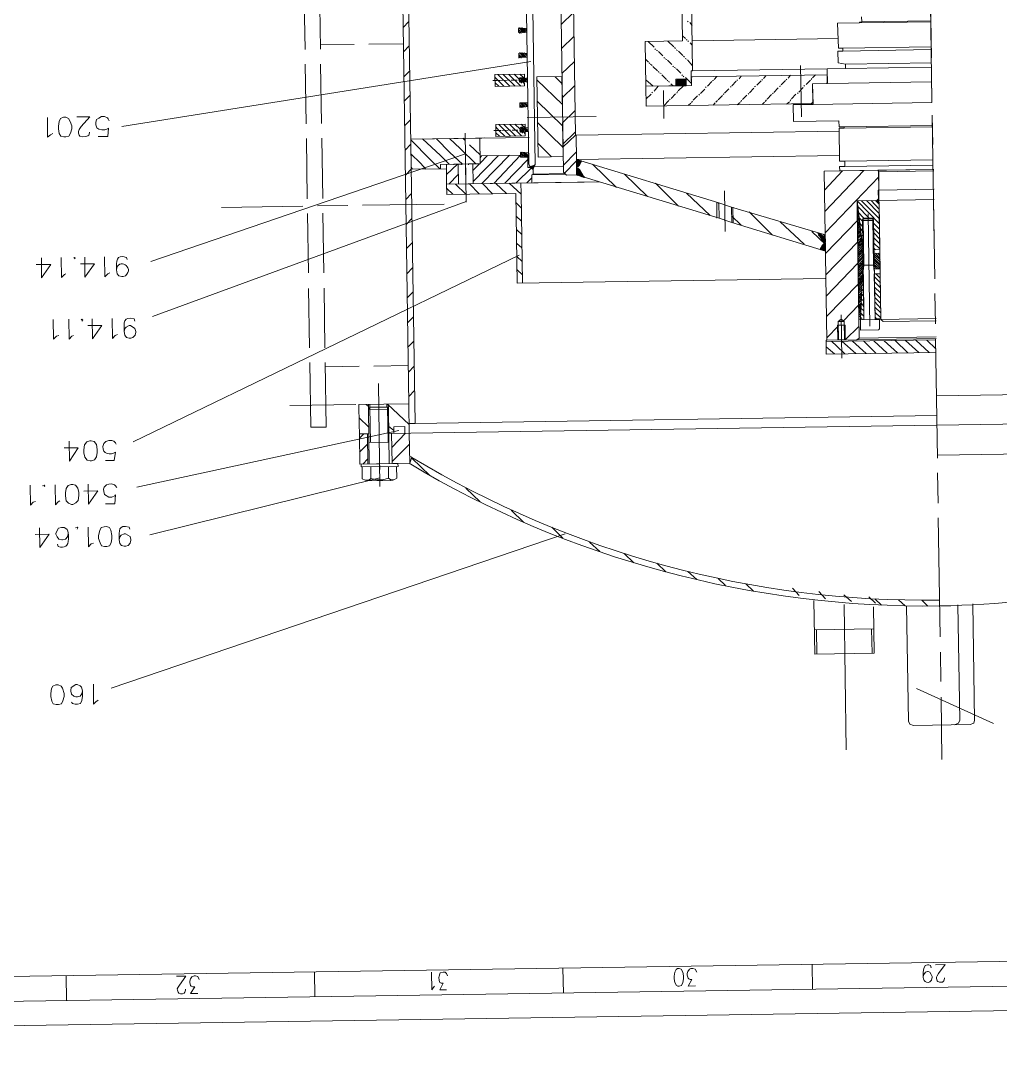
# Model space of a CAD drawing. Header units: millimetres. Extents: x -48 to 5523, y -114 to 5147.
# Drawn here: x -45.229 to -44.118, y -114.431 to -113.256 of the extents above; entities that cross this region are included whole.
import ezdxf

# ---------------------------------------------------------------- set-up
doc = ezdxf.new("R2010")
doc.units = ezdxf.units.MM
doc.layers.add('PDF_Geometry', color=7, linetype='Continuous')
doc.layers.add('PDF_Solid Fills', color=7, linetype='Continuous')

msp = doc.modelspace()

# ---------------------------------------------------------------- linework, layer by layer
at = {"layer": 'PDF_Geometry', "lineweight": 13}
for points in [[(-47.5984, -114.4313), (-47.6491, -111.0825), (-36.2071, -110.9093), (-36.1564, -114.258)], [(-47.5713, -114.4034), (-47.6212, -111.1096), (-36.2909, -110.938), (-36.241, -114.2318)], [(-47.5434, -114.3747), (-47.5925, -111.1375), (-36.3188, -110.9668), (-36.2697, -114.2039)], [(-44.5197, -113.3304), (-44.5205, -113.2796), (-44.478, -113.2789), (-44.4936, -112.2499), (-44.5503, -112.2508), (-44.5508, -112.2141), (-44.41, -112.212), (-44.4094, -112.2486), (-44.4828, -112.2497), (-44.4709, -113.0313), (-44.3976, -113.0302), (-44.3972, -113.0577), (-44.4588, -113.0586), (-44.4587, -113.0703), (-44.4703, -113.0705), (-44.4667, -113.3129), (-44.4683, -113.313), (-44.4681, -113.3296), (-44.4739, -113.3297), (-44.474, -113.3222), (-44.4857, -113.3224), (-44.4856, -113.3299)], [(-44.5197, -113.3304), (-44.5194, -113.3529), (-44.3311, -113.3501), (-44.3303, -113.3484), (-44.3306, -113.3276), (-44.3148, -113.3273), (-44.314, -113.3256), (-44.3141, -113.3173), (-44.4682, -113.3196), (-44.4681, -113.3296)], [(-44.4856, -113.3299), (-44.4857, -113.3224), (-44.474, -113.3222), (-44.4739, -113.3297)], [(-45.1773, -113.3879), (-45.174, -113.387), (-45.1723, -113.3836), (-45.1707, -113.3786), (-45.1708, -113.3753), (-45.1725, -113.3703), (-45.1743, -113.367), (-45.1776, -113.3654), (-45.1801, -113.3654), (-45.1834, -113.3671), (-45.185, -113.3705), (-45.1858, -113.3755), (-45.1857, -113.3788), (-45.1848, -113.3838), (-45.1831, -113.3871), (-45.1798, -113.3879)], [(-44.7323, -113.4411), (-44.7326, -113.4186)], [(-44.7284, -113.4194), (-44.7284, -113.4186)], [(-44.7156, -113.4409), (-44.7159, -113.4184)], [(-44.5984, -113.4216), (-44.5967, -113.4216), (-44.5951, -113.4199), (-44.5926, -113.4149), (-44.5985, -113.4133)], [(-44.5983, -113.4233), (-44.5967, -113.4233), (-44.595, -113.4249), (-44.5898, -113.434), (-44.5982, -113.4308)], [(-44.3145, -113.6182), (-44.2804, -113.6177), (-44.2779, -113.616), (-44.2802, -113.4601), (-44.2561, -113.4598), (-44.2563, -113.4481), (-44.2554, -113.4481), (-44.2557, -113.4273), (-44.2566, -113.4256), (-44.3174, -113.4265)], [(-44.4366, -113.48), (-44.4369, -113.4625), (-44.4227, -113.4673), (-44.4224, -113.4848)], [(-44.2611, -113.5157), (-44.2616, -113.4815), (-44.2624, -113.4799), (-44.2733, -113.48), (-44.2741, -113.4817), (-44.2735, -113.5175), (-44.2802, -113.4601), (-44.2577, -113.4598), (-44.2552, -113.4623), (-44.2544, -113.5156)], [(-44.2735, -113.5175), (-44.2792, -113.4718), (-44.2801, -113.4718), (-44.2782, -113.5943), (-44.2765, -113.5943), (-44.2734, -113.5259)], [(-44.3162, -113.509), (-44.3178, -113.509), (-44.3195, -113.5107), (-44.3219, -113.5149), (-44.316, -113.5174)], [(-44.2731, -113.5442), (-44.2724, -113.595), (-44.2765, -113.5951), (-44.274, -113.5434)], [(-44.2532, -113.5939), (-44.254, -113.5431), (-44.2607, -113.5432), (-44.2599, -113.594)], [(-44.302, -113.618), (-44.3012, -113.618), (-44.3015, -113.5971), (-44.2982, -113.5946), (-44.2948, -113.597), (-44.2945, -113.6179), (-44.2937, -113.6179)], [(-44.2765, -113.5951), (-44.2764, -113.6068), (-44.2555, -113.6064), (-44.2555, -113.6056), (-44.2547, -113.6056), (-44.2549, -113.5948)], [(-45.1114, -113.6086), (-45.1106, -113.6052), (-45.109, -113.6035), (-45.1057, -113.6018), (-45.104, -113.6018), (-45.099, -113.6051), (-45.0981, -113.6084), (-45.0981, -113.6092), (-45.0989, -113.6126), (-45.1013, -113.6151), (-45.1038, -113.616), (-45.1055, -113.616), (-45.1088, -113.6152), (-45.1105, -113.6127)], [(-44.8117, -113.6965), (-44.8342, -113.6969), (-44.8326, -113.6944), (-44.8126, -113.6941)], [(-45.1484, -113.755), (-45.1451, -113.7541), (-45.1426, -113.7507), (-45.1419, -113.7457), (-45.1419, -113.7424), (-45.1428, -113.7366), (-45.1454, -113.7333), (-45.1487, -113.7325), (-45.1504, -113.7325), (-45.1537, -113.7334), (-45.1562, -113.7368), (-45.1569, -113.7426), (-45.1569, -113.7459), (-45.1559, -113.7509), (-45.1534, -113.7542), (-45.15, -113.755)], [(-44.8007, -113.7614), (-44.8008, -113.7581), (-44.8425, -113.7587), (-44.8424, -113.762)], [(-44.8022, -113.7747), (-44.8024, -113.7614), (-44.8416, -113.762), (-44.8414, -113.7753), (-44.838, -113.777), (-44.8338, -113.7769), (-44.8314, -113.7752), (-44.8247, -113.7768), (-44.818, -113.7767), (-44.8114, -113.7749), (-44.8088, -113.7765), (-44.8047, -113.7764)], [(-45.1693, -113.8045), (-45.166, -113.8028), (-45.1635, -113.8002), (-45.1628, -113.7944), (-45.1628, -113.791), (-45.1637, -113.7861), (-45.1663, -113.7828), (-45.1696, -113.782), (-45.1713, -113.782), (-45.1746, -113.7829), (-45.1771, -113.7863), (-45.1778, -113.7913), (-45.1778, -113.7946), (-45.1769, -113.8004), (-45.1743, -113.8029), (-45.171, -113.8045)], [(-45.1311, -113.8522), (-45.1278, -113.8513), (-45.1261, -113.848), (-45.1254, -113.843), (-45.1254, -113.8396), (-45.1264, -113.8338), (-45.1281, -113.8305), (-45.1314, -113.8297), (-45.1339, -113.8298), (-45.1372, -113.8307), (-45.1388, -113.834), (-45.1404, -113.8399), (-45.1404, -113.8432), (-45.1386, -113.8482), (-45.1369, -113.8515), (-45.1336, -113.8523)], [(-45.117, -113.8445), (-45.1162, -113.8412), (-45.1146, -113.8395), (-45.1113, -113.8378), (-45.1096, -113.8377), (-45.1046, -113.841), (-45.1037, -113.8443), (-45.1037, -113.8452), (-45.1045, -113.8485), (-45.1069, -113.851), (-45.1094, -113.8519), (-45.1111, -113.8519), (-45.1144, -113.8511), (-45.1161, -113.8487)], [(-45.1859, -114.0314), (-45.1825, -114.0305), (-45.1809, -114.0272), (-45.1793, -114.0222), (-45.1794, -114.0188), (-45.1811, -114.013), (-45.1828, -114.0105), (-45.1862, -114.0089), (-45.1887, -114.009), (-45.192, -114.0107), (-45.1936, -114.0132), (-45.1944, -114.019), (-45.1943, -114.0224), (-45.1934, -114.0274), (-45.1917, -114.0307), (-45.1884, -114.0315)], [(-44.4818, -114.3508), (-44.4793, -114.3499), (-44.4777, -114.3466), (-44.4769, -114.3424), (-44.477, -114.3391), (-44.4779, -114.3349), (-44.4796, -114.3316), (-44.4821, -114.3308), (-44.4837, -114.3308), (-44.4854, -114.3317), (-44.487, -114.335), (-44.4878, -114.3392), (-44.4877, -114.3425), (-44.4868, -114.3467), (-44.4851, -114.35), (-44.4834, -114.3508)]]:
    msp.add_lwpolyline(points, close=True, dxfattribs=at)
for points in [[(-44.1899, -113.7038), (-44.7815, -113.7128), (-44.7955, -112.7895, 0.126225), (-44.8006, -112.4496), (-44.8073, -112.4497), (-44.8115, -112.173), (-44.8048, -112.1729), (-44.8006, -112.4496), (-44.8011, -112.4154), (-44.4912, -112.4107)], [(-44.7883, -113.7579, 0.139096), (-44.1866, -113.9196, 0.08735), (-43.796, -113.8437)]]:
    msp.add_lwpolyline(points, format="xyb", dxfattribs=at)
for points in [[(-44.6425, -113.3714), (-44.6137, -113.3993), (-44.5997, -113.3858), (-44.6144, -112.4159)], [(-44.4961, -112.4141), (-44.6253, -112.4161), (-44.6285, -112.4195), (-44.6261, -112.5778), (-44.6133, -113.4277), (-44.6099, -113.431), (-44.5982, -113.4308), (-44.5974, -113.4316)], [(-44.6467, -113.4215), (-44.6451, -113.419), (-44.6599, -112.4383), (-44.6608, -112.4349), (-44.6658, -112.435), (-44.6674, -112.4384), (-44.6526, -113.4183), (-44.6509, -113.4216)], [(-44.8022, -112.7821), (-44.7885, -113.6904), (-44.788, -113.7237), (-44.7875, -113.7579), (-44.7851, -113.7511), (-44.7876, -113.7495)], [(-44.196, -113.298), (-44.1981, -113.163)], [(-44.1953, -113.3463), (-44.1973, -113.2105)], [(-44.9062, -113.2888), (-44.9074, -113.2154), (-44.8899, -113.2152), (-44.8887, -113.2885)], [(-44.6018, -113.2466), (-44.6158, -113.2602)], [(-44.7884, -113.257), (-44.7949, -113.2637)], [(-44.4725, -113.2564), (-44.4717, -113.2572)], [(-44.47, -113.258), (-44.4674, -113.2613)], [(-44.2751, -113.2517), (-44.275, -113.2575), (-44.2775, -113.2576), (-44.2775, -113.2584), (-44.3025, -113.2588), (-44.3012, -113.2871), (-44.2962, -113.287), (-44.2962, -113.2904), (-44.302, -113.2904), (-44.3018, -113.3038), (-44.2934, -113.3053), (-44.2933, -113.3103), (-44.3142, -113.3106), (-44.3139, -113.3273), (-44.3306, -113.3276), (-44.3302, -113.3509), (-44.3527, -113.3512), (-44.3524, -113.3704), (-44.3008, -113.3696), (-44.3007, -113.3763), (-44.2949, -113.3762), (-44.2948, -113.3778), (-44.3007, -113.3779), (-44.3001, -113.4154), (-44.2943, -113.4153), (-44.2942, -113.4212), (-44.3, -113.4213), (-44.2999, -113.4263), (-44.1941, -113.4247)], [(-44.2775, -113.2584), (-44.1966, -113.2572)], [(-44.275, -113.2575), (-44.1967, -113.2563)], [(-44.6633, -113.2642), (-44.6641, -113.2651), (-44.664, -113.2693), (-44.6632, -113.2692), (-44.6632, -113.2701), (-44.6548, -113.2691)], [(-44.6641, -113.2659), (-44.6607, -113.2692)], [(-44.664, -113.2676), (-44.6623, -113.2701)], [(-44.6549, -113.265), (-44.6633, -113.2642), (-44.659, -113.2692)], [(-44.6616, -113.2651), (-44.6616, -113.2642), (-44.6573, -113.2692)], [(-44.6615, -113.2692), (-44.6615, -113.2701)], [(-44.6599, -113.2642), (-44.6557, -113.2691)], [(-44.6582, -113.265), (-44.6549, -113.2675)], [(-44.6557, -113.265), (-44.6549, -113.2658)], [(-44.8505, -113.2829), (-44.8888, -113.2835)], [(-44.7947, -113.2821), (-44.8338, -113.2827)], [(-44.6014, -113.2741), (-44.6154, -113.2877)], [(-44.5172, -113.2795), (-44.5104, -113.2861)], [(-44.4947, -113.2792), (-44.4879, -113.2858)], [(-44.4781, -113.2731), (-44.4747, -113.2764)], [(-44.4739, -113.2772), (-44.473, -113.278)], [(-44.4722, -113.2789), (-44.4713, -113.2797)], [(-44.4696, -113.2813), (-44.4671, -113.2838)], [(-44.3014, -113.2763), (-44.4672, -113.2788)], [(-44.788, -113.2845), (-44.7945, -113.2912)], [(-44.6628, -113.2926), (-44.6636, -113.2934), (-44.6636, -113.2976), (-44.6628, -113.2976), (-44.6544, -113.2975)], [(-44.6636, -113.2943), (-44.6603, -113.2975)], [(-44.6545, -113.2933), (-44.6628, -113.2926), (-44.6586, -113.2975)], [(-44.6611, -113.2934), (-44.6612, -113.2926), (-44.6569, -113.2975)], [(-44.6595, -113.2925), (-44.6553, -113.2975)], [(-44.6578, -113.2925), (-44.6544, -113.2958)], [(-44.6553, -113.2933), (-44.6545, -113.2941)], [(-44.5095, -113.2878), (-44.5087, -113.2886)], [(-44.5079, -113.2894), (-44.5062, -113.2902)], [(-44.5053, -113.291), (-44.5003, -113.296)], [(-44.4871, -113.2866), (-44.4862, -113.2874)], [(-44.4854, -113.2891), (-44.4837, -113.2899)], [(-44.4828, -113.2907), (-44.4778, -113.2956)], [(-44.2962, -113.287), (-44.1962, -113.2855)], [(-44.2962, -113.2904), (-44.1962, -113.2888)], [(-44.6502, -113.3024), (-45.1141, -113.3761)], [(-44.905, -113.3729), (-44.906, -113.3054)], [(-44.8875, -113.3727), (-44.8885, -113.3052)], [(-44.6636, -113.2959), (-44.6619, -113.2976)], [(-44.6636, -113.2976), (-44.6636, -113.2984)], [(-44.6611, -113.2976), (-44.6611, -113.2984)], [(-44.601, -113.3025), (-44.615, -113.316)], [(-44.5202, -113.2996), (-44.5168, -113.3029)], [(-44.516, -113.3037), (-44.5151, -113.3045)], [(-44.5143, -113.3053), (-44.5126, -113.307)], [(-44.4994, -113.2976), (-44.4986, -113.2984)], [(-44.4977, -113.2992), (-44.496, -113.3001)], [(-44.4952, -113.3009), (-44.4901, -113.3058)], [(-44.4769, -113.2964), (-44.4761, -113.2973)], [(-44.4752, -113.2989), (-44.4735, -113.2997)], [(-44.4727, -113.3005), (-44.4668, -113.3071)], [(-44.2934, -113.3053), (-44.1959, -113.3038)], [(-44.7875, -113.3128), (-44.7941, -113.3196)], [(-44.6573, -113.3267), (-44.6573, -113.33), (-44.6906, -113.3305), (-44.6908, -113.3172), (-44.6575, -113.3167), (-44.6574, -113.32)], [(-44.6875, -113.3171), (-44.6739, -113.3303)], [(-44.6816, -113.317), (-44.6681, -113.3302)], [(-44.675, -113.3169), (-44.6614, -113.3301)], [(-44.6691, -113.3168), (-44.6632, -113.3226), (-44.6598, -113.3259)], [(-44.6625, -113.3167), (-44.6582, -113.3208)], [(-44.5117, -113.3078), (-44.5067, -113.3127)], [(-44.5058, -113.3135), (-44.505, -113.3144)], [(-44.5041, -113.3152), (-44.5025, -113.316)], [(-44.5016, -113.3176), (-44.4965, -113.3226)], [(-44.4892, -113.3075), (-44.4884, -113.3083)], [(-44.4876, -113.3091), (-44.4859, -113.3099)], [(-44.485, -113.3107), (-44.48, -113.3156)], [(-44.4791, -113.3173), (-44.4783, -113.3181)], [(-44.4667, -113.3129), (-44.3142, -113.3106)], [(-44.3832, -113.3183), (-44.3865, -113.3217)], [(-44.3557, -113.3179), (-44.3582, -113.3213)], [(-44.3442, -113.3069), (-44.3434, -113.3652)], [(-44.3274, -113.3175), (-44.3307, -113.3209)], [(-44.3302, -113.3509), (-44.1953, -113.3488), (-44.1958, -113.3155)], [(-44.2933, -113.3103), (-44.1959, -113.3088)], [(-44.6932, -113.3239), (-44.6882, -113.3238)], [(-44.6907, -113.3205), (-44.6806, -113.3304)], [(-44.6907, -113.3263), (-44.6864, -113.3304)], [(-44.6865, -113.3238), (-44.6849, -113.3237)], [(-44.684, -113.3237), (-44.6765, -113.3236)], [(-44.6757, -113.3236), (-44.674, -113.3236)], [(-44.6724, -113.3236), (-44.6657, -113.3235)], [(-44.664, -113.3234), (-44.6624, -113.3234)], [(-44.6632, -113.3209), (-44.6632, -113.3259), (-44.6632, -113.3251), (-44.6623, -113.3259), (-44.654, -113.3249)], [(-44.6541, -113.3216), (-44.6624, -113.3209), (-44.6632, -113.3218), (-44.6632, -113.3251)], [(-44.6632, -113.3243), (-44.6615, -113.3259)], [(-44.6582, -113.3258), (-44.6624, -113.3209), (-44.6574, -113.3208), (-44.654, -113.3241)], [(-44.6573, -113.3258), (-44.6623, -113.3259)], [(-44.6615, -113.3234), (-44.6557, -113.3233)], [(-44.6607, -113.3217), (-44.6607, -113.3209), (-44.6565, -113.3258)], [(-44.6607, -113.3259), (-44.6606, -113.3267)], [(-44.6591, -113.3209), (-44.6548, -113.3258)], [(-44.659, -113.3259), (-44.6573, -113.3283)], [(-44.6549, -113.3208), (-44.654, -113.3224)], [(-44.6002, -113.3583), (-44.6141, -113.3718), (-44.6135, -113.4102), (-44.6419, -113.4106), (-44.6432, -113.3198), (-44.6149, -113.3194), (-44.6143, -113.3577)], [(-44.6432, -113.3231), (-44.6144, -113.351)], [(-44.6148, -113.3277), (-44.6224, -113.3195)], [(-44.6006, -113.33), (-44.6146, -113.3435)], [(-44.5199, -113.3229), (-44.5114, -113.3303)], [(-44.5056, -113.3302), (-44.5105, -113.3361)], [(-44.4957, -113.3234), (-44.4948, -113.3242)], [(-44.494, -113.325), (-44.4931, -113.3258)], [(-44.4914, -113.3275), (-44.4889, -113.3299)], [(-44.4857, -113.3241), (-44.4849, -113.3224)], [(-44.4856, -113.3266), (-44.4815, -113.3223)], [(-44.4856, -113.3299), (-44.4782, -113.3223)], [(-44.4799, -113.3223), (-44.4856, -113.3282)], [(-44.4832, -113.3224), (-44.4856, -113.3257)], [(-44.4765, -113.3223), (-44.4839, -113.3299)], [(-44.4772, -113.3298), (-44.483, -113.3357)], [(-44.4822, -113.3298), (-44.4749, -113.3222)], [(-44.474, -113.3231), (-44.4806, -113.3298)], [(-44.4797, -113.3298), (-44.474, -113.3239)], [(-44.474, -113.3256), (-44.4781, -113.3298)], [(-44.4774, -113.3189), (-44.4766, -113.3198)], [(-44.4764, -113.3298), (-44.4739, -113.3272)], [(-44.4749, -113.3206), (-44.4681, -113.3271)], [(-44.4739, -113.3289), (-44.4747, -113.3297)], [(-44.4674, -113.3196), (-44.4682, -113.3205)], [(-44.4448, -113.3251), (-44.4497, -113.3302)], [(-44.4432, -113.3234), (-44.444, -113.3243)], [(-44.4391, -113.3192), (-44.4423, -113.3226)], [(-44.4173, -113.3247), (-44.4222, -113.3298)], [(-44.4157, -113.323), (-44.4165, -113.3239)], [(-44.4116, -113.3188), (-44.414, -113.3221)], [(-44.3956, -113.3302), (-44.3964, -113.331)], [(-44.389, -113.3243), (-44.3939, -113.3293)], [(-44.3873, -113.3226), (-44.3882, -113.3234)], [(-44.3672, -113.3298), (-44.3681, -113.3306)], [(-44.3615, -113.3239), (-44.3664, -113.3289)], [(-44.3598, -113.3222), (-44.3607, -113.323)], [(-44.3397, -113.3294), (-44.3406, -113.3302)], [(-44.3332, -113.3234), (-44.3381, -113.3285)], [(-44.3315, -113.3217), (-44.3323, -113.3226)], [(-44.3139, -113.3273), (-44.1956, -113.3255)], [(-44.7871, -113.3403), (-44.7937, -113.3471)], [(-44.5138, -113.3395), (-44.5195, -113.3446)], [(-44.5121, -113.337), (-44.513, -113.3378)], [(-44.4992, -113.3668), (-44.4997, -113.3351)], [(-44.4863, -113.3391), (-44.4912, -113.3442)], [(-44.4838, -113.3365), (-44.4846, -113.3382)], [(-44.4612, -113.3412), (-44.4662, -113.3463)], [(-44.4588, -113.3395), (-44.4596, -113.3403)], [(-44.453, -113.3336), (-44.4579, -113.3386)], [(-44.4514, -113.331), (-44.4522, -113.3319)], [(-44.4329, -113.3408), (-44.4378, -113.3458)], [(-44.4313, -113.3391), (-44.4321, -113.3399)], [(-44.4255, -113.3332), (-44.4304, -113.3382)], [(-44.4231, -113.3306), (-44.4239, -113.3315)], [(-44.4054, -113.3404), (-44.4103, -113.3454)], [(-44.4029, -113.3386), (-44.4038, -113.3395)], [(-44.3972, -113.3327), (-44.4021, -113.3378)], [(-44.3771, -113.3399), (-44.382, -113.345)], [(-44.3754, -113.3382), (-44.3763, -113.3391)], [(-44.3697, -113.3323), (-44.3746, -113.3374)], [(-44.3496, -113.3395), (-44.3545, -113.3446)], [(-44.3471, -113.3378), (-44.3479, -113.3386)], [(-44.3414, -113.3319), (-44.3463, -113.337)], [(-44.662, -113.3492), (-44.6628, -113.3493), (-44.6627, -113.3534), (-44.6619, -113.3542), (-44.6536, -113.3533)], [(-44.6628, -113.3509), (-44.6594, -113.3542)], [(-44.6628, -113.3526), (-44.6611, -113.3542)], [(-44.6627, -113.3534), (-44.6627, -113.3543)], [(-44.6536, -113.3491), (-44.662, -113.3492), (-44.6577, -113.3542)], [(-44.6603, -113.35), (-44.6603, -113.3492), (-44.6561, -113.3541)], [(-44.6586, -113.3492), (-44.6544, -113.3533)], [(-44.657, -113.3492), (-44.6536, -113.3524)], [(-44.6545, -113.3491), (-44.6536, -113.3508)], [(-44.6428, -113.3473), (-44.6141, -113.3752)], [(-44.4937, -113.3467), (-44.4994, -113.3526)], [(-44.492, -113.345), (-44.4928, -113.3458)], [(-44.4686, -113.3496), (-44.4719, -113.3522)], [(-44.467, -113.3471), (-44.4678, -113.3488)], [(-44.4411, -113.3492), (-44.4436, -113.3518)], [(-44.4386, -113.3467), (-44.4403, -113.3484)], [(-44.4128, -113.3488), (-44.4161, -113.3513)], [(-44.4112, -113.3463), (-44.412, -113.348)], [(-44.3853, -113.3484), (-44.3877, -113.3509)], [(-44.3828, -113.3458), (-44.3845, -113.3475)], [(-44.357, -113.348), (-44.3602, -113.3505)], [(-44.3553, -113.3454), (-44.3561, -113.3471)], [(-44.3303, -113.3484), (-44.3319, -113.3501)], [(-45.1507, -113.3825), (-45.1507, -113.3833), (-45.1515, -113.3858), (-45.1523, -113.3867), (-45.1548, -113.3875), (-45.1589, -113.3876), (-45.1615, -113.3868), (-45.1623, -113.386), (-45.1632, -113.3835), (-45.1632, -113.3818), (-45.1624, -113.3793), (-45.16, -113.3759), (-45.1501, -113.365), (-45.1651, -113.3652)], [(-45.1406, -113.3873), (-45.1298, -113.3872), (-45.1291, -113.378), (-45.1299, -113.3788), (-45.1332, -113.3797), (-45.1366, -113.3798), (-45.1399, -113.379), (-45.1424, -113.3774), (-45.1433, -113.374), (-45.1434, -113.3715), (-45.1426, -113.3682), (-45.1401, -113.3665), (-45.1368, -113.3648), (-45.1335, -113.3647), (-45.1301, -113.3663), (-45.1293, -113.3672), (-45.1284, -113.3696)], [(-44.6602, -113.3542), (-44.6602, -113.355)], [(-44.6542, -113.3658), (-44.5759, -113.3646)], [(-44.1945, -113.3963), (-44.195, -113.363)], [(-44.1929, -113.5063), (-44.195, -113.3655)], [(-45.1923, -113.3839), (-45.1948, -113.3856), (-45.1981, -113.3882), (-45.1984, -113.3657)], [(-44.7867, -113.3686), (-44.7933, -113.3754)], [(-44.6531, -113.3816), (-44.6615, -113.3826), (-44.6565, -113.3825), (-44.6564, -113.3867), (-44.6897, -113.3872), (-44.6899, -113.3738), (-44.6566, -113.3733), (-44.6566, -113.3767), (-44.6616, -113.3767), (-44.6532, -113.3774)], [(-44.6899, -113.3763), (-44.6865, -113.3804), (-44.6797, -113.387)], [(-44.6866, -113.3738), (-44.6731, -113.3869)], [(-44.6808, -113.3737), (-44.6672, -113.3868)], [(-44.6741, -113.3736), (-44.6606, -113.3867)], [(-44.6683, -113.3735), (-44.6623, -113.3792), (-44.659, -113.3825)], [(-44.6616, -113.3767), (-44.6615, -113.3776), (-44.6624, -113.3776)], [(-44.6616, -113.3734), (-44.6574, -113.3767)], [(-44.2949, -113.3762), (-44.1949, -113.3747)], [(-44.2948, -113.3778), (-44.1948, -113.3763)], [(-44.7864, -113.3903), (-44.6522, -113.3883)], [(-44.7458, -113.4239), (-44.7858, -113.4245), (-44.7864, -113.3903), (-44.713, -113.3892), (-44.7022, -113.389)], [(-44.7236, -113.4619), (-44.7248, -113.3835)], [(-44.6923, -113.3805), (-44.6873, -113.3805)], [(-44.6898, -113.383), (-44.6856, -113.3871)], [(-44.6857, -113.3804), (-44.684, -113.3804)], [(-44.6832, -113.3804), (-44.6757, -113.3803)], [(-44.6748, -113.3803), (-44.6732, -113.3802)], [(-44.6715, -113.3802), (-44.6648, -113.3801)], [(-44.6632, -113.3801), (-44.6615, -113.3801)], [(-44.6615, -113.3826), (-44.6623, -113.3817), (-44.6624, -113.3776), (-44.6623, -113.3826), (-44.6623, -113.3817)], [(-44.6623, -113.3809), (-44.6606, -113.3826)], [(-44.6573, -113.3825), (-44.6615, -113.3776), (-44.6615, -113.3784)], [(-44.6607, -113.3801), (-44.6548, -113.38)], [(-44.6599, -113.3784), (-44.6599, -113.3775), (-44.6556, -113.3816)], [(-44.6598, -113.3825), (-44.6598, -113.3834)], [(-44.6582, -113.3775), (-44.654, -113.3816)], [(-44.6581, -113.3825), (-44.6564, -113.3842)], [(-44.6565, -113.3775), (-44.6532, -113.3808)], [(-44.654, -113.3775), (-44.6532, -113.3791)], [(-44.5998, -113.3825), (-44.6138, -113.396)], [(-44.3002, -113.4088), (-44.5985, -113.4133), (-44.5989, -113.3858), (-44.3006, -113.3813)], [(-44.9037, -113.4579), (-44.9047, -113.3896)], [(-44.8862, -113.4576), (-44.8872, -113.3893)], [(-44.7863, -113.3961), (-44.7928, -113.4029)], [(-44.7863, -113.3911), (-44.7643, -113.4133), (-44.7533, -113.424)], [(-44.773, -113.3901), (-44.7527, -113.409), (-44.7426, -113.4188)], [(-44.7572, -113.3899), (-44.742, -113.4055), (-44.7276, -113.4186)], [(-44.7422, -113.3896), (-44.7304, -113.4011), (-44.7126, -113.4183)], [(-44.7272, -113.3894), (-44.7247, -113.3919)], [(-44.7196, -113.3968), (-44.7077, -113.4083)], [(-44.708, -113.3891), (-44.7076, -113.4183), (-44.7077, -113.4141)], [(-44.708, -113.3933), (-44.708, -113.3941)], [(-44.6269, -113.4104), (-44.6421, -113.3948)], [(-45.081, -113.5289), (-44.7244, -113.4069)], [(-44.7861, -113.407), (-44.7751, -113.4176), (-44.7692, -113.4242)], [(-44.6489, -113.4399), (-44.6491, -113.4307), (-44.6474, -113.4299), (-44.6475, -113.4224), (-44.6534, -113.4224), (-44.6535, -113.4108), (-44.6619, -113.4109), (-44.6619, -113.4084), (-44.7061, -113.4091), (-44.7077, -113.4116), (-44.7076, -113.4183), (-44.7109, -113.4183), (-44.7459, -113.4189), (-44.7456, -113.4413), (-44.6473, -113.4399), (-44.5723, -113.4387)], [(-44.6869, -113.4088), (-44.7156, -113.4384)], [(-44.7061, -113.4091), (-44.7077, -113.4116)], [(-44.6994, -113.409), (-44.7076, -113.4174)], [(-44.6744, -113.4086), (-44.7056, -113.4407)], [(-44.6619, -113.4084), (-44.6923, -113.4405)], [(-44.6528, -113.4058), (-44.6611, -113.4051), (-44.6619, -113.4059), (-44.6619, -113.4101), (-44.661, -113.4109), (-44.6527, -113.4099)], [(-44.6619, -113.4067), (-44.6585, -113.4109)], [(-44.6619, -113.4092), (-44.6602, -113.4109)], [(-44.6611, -113.4059), (-44.6569, -113.41)], [(-44.6594, -113.4059), (-44.6595, -113.405), (-44.6552, -113.41)], [(-44.6578, -113.4058), (-44.6535, -113.41)], [(-44.6561, -113.4058), (-44.6527, -113.4091)], [(-44.6536, -113.4058), (-44.6528, -113.4074)], [(-44.6134, -113.4202), (-44.5986, -113.405)], [(-44.7859, -113.422), (-44.7842, -113.4244)], [(-44.7209, -113.4193), (-44.7209, -113.4185), (-44.7076, -113.4183), (-44.7526, -113.419), (-44.7525, -113.424)], [(-44.7459, -113.4197), (-44.7459, -113.4189), (-44.7376, -113.4187), (-44.7109, -113.4183)], [(-44.7457, -113.4355), (-44.7459, -113.4189), (-44.7456, -113.4413), (-44.5898, -113.439)], [(-44.7334, -113.4187), (-44.7457, -113.4305)], [(-44.7376, -113.4187), (-44.7376, -113.4196)], [(-44.7239, -113.4394), (-44.7243, -113.4152), (-44.7238, -113.4469)], [(-44.7084, -113.4183), (-44.7158, -113.4259)], [(-44.6535, -113.4133), (-44.6798, -113.4404)], [(-44.6492, -113.4224), (-44.6673, -113.4402)], [(-44.6517, -113.4216), (-44.6134, -113.421)], [(-44.5942, -113.4191), (-44.5985, -113.415), (-44.6124, -113.4293)], [(-44.4369, -113.4625), (-44.5985, -113.4133), (-44.5982, -113.4308), (-44.4366, -113.48)], [(-44.5985, -113.4141), (-44.5942, -113.4182)], [(-44.5984, -113.4166), (-44.5951, -113.4199)], [(-44.5959, -113.4199), (-44.5984, -113.4175)], [(-44.5984, -113.4191), (-44.5959, -113.4207)], [(-44.5967, -113.4208), (-44.5984, -113.42)], [(-44.5983, -113.4233), (-44.5924, -113.4299)], [(-44.5934, -113.4174), (-44.5977, -113.4133)], [(-44.5941, -113.4266), (-44.5975, -113.4233)], [(-44.596, -113.4141), (-44.5934, -113.4165)], [(-44.5926, -113.4157), (-44.5943, -113.4149)], [(-44.5801, -113.4188), (-44.553, -113.4451)], [(-44.1922, -113.5488), (-44.1943, -113.4138), (-44.2943, -113.4153)], [(-44.2942, -113.4212), (-44.1942, -113.4197)], [(-44.7858, -113.4245), (-44.7924, -113.4312)], [(-44.7324, -113.4303), (-44.7431, -113.4413)], [(-44.649, -113.4341), (-44.6548, -113.44)], [(-44.6491, -113.4307), (-44.6107, -113.4301)], [(-44.6474, -113.4299), (-44.6116, -113.4293)], [(-44.589, -113.434), (-44.5983, -113.4249), (-44.5907, -113.4323), (-44.5983, -113.4249)], [(-44.5983, -113.4258), (-44.5907, -113.4332)], [(-44.5924, -113.4332), (-44.5983, -113.4274)], [(-44.5983, -113.4283), (-44.594, -113.4324)], [(-44.5957, -113.4316), (-44.5982, -113.4299)], [(-44.5178, -113.4554), (-44.5441, -113.43)], [(-44.2966, -113.4262), (-44.3171, -113.4482)], [(-44.3167, -113.4724), (-44.2724, -113.4258)], [(-44.2557, -113.4331), (-44.3164, -113.4965)], [(-44.1933, -113.4246), (-44.2566, -113.4256)], [(-44.2558, -113.4256), (-44.2532, -113.5947), (-44.2507, -113.5972), (-44.1907, -113.5963)], [(-44.1932, -113.4263), (-44.2557, -113.4273)], [(-44.7456, -113.4413), (-44.7454, -113.453), (-44.6671, -113.4518), (-44.6655, -113.5535), (-44.3164, -113.5482)], [(-44.7455, -113.4463), (-44.7387, -113.4529)], [(-44.7356, -113.4412), (-44.7237, -113.4527)], [(-44.7198, -113.441), (-44.7087, -113.4525)], [(-44.7048, -113.4407), (-44.6937, -113.4522)], [(-44.6898, -113.4405), (-44.6779, -113.452)], [(-44.6748, -113.4403), (-44.6612, -113.4526)], [(-44.6614, -113.4401), (-44.6612, -113.4517), (-44.6597, -113.5534)], [(-44.5089, -113.4403), (-44.4827, -113.4665)], [(-44.1929, -113.4471), (-44.2554, -113.4481)], [(-44.7854, -113.452), (-44.792, -113.4587)], [(-44.4467, -113.4768), (-44.4737, -113.4514)], [(-44.4304, -113.4491), (-44.4297, -113.4949)], [(-44.2577, -113.4598), (-44.2561, -113.4581)], [(-44.1928, -113.4588), (-44.2561, -113.4598)], [(-44.7236, -113.461), (-45.0792, -113.5914)], [(-45.001, -113.4677), (-44.9086, -113.4663)], [(-44.8919, -113.4661), (-44.8577, -113.4655)], [(-44.8411, -113.4653), (-44.7486, -113.4639)], [(-44.6669, -113.4627), (-44.661, -113.4684)], [(-44.4391, -113.48), (-44.4394, -113.4617)], [(-44.4377, -113.4625), (-44.4369, -113.4633)], [(-44.4224, -113.4848), (-44.316, -113.5174), (-44.3163, -113.499), (-44.4227, -113.4673)], [(-44.421, -113.4673), (-44.4207, -113.4856)], [(-44.2548, -113.4864), (-44.2802, -113.4601)], [(-44.2802, -113.466), (-44.2666, -113.4799)], [(-44.2752, -113.4601), (-44.2549, -113.4806)], [(-44.255, -113.4748), (-44.2694, -113.46)], [(-44.2644, -113.4599), (-44.2551, -113.4698)], [(-44.2552, -113.4639), (-44.2594, -113.4598)], [(-44.9024, -113.5421), (-44.9034, -113.4746)], [(-44.8849, -113.5418), (-44.8859, -113.4743)], [(-44.785, -113.4803), (-44.7916, -113.4871)], [(-44.6667, -113.4777), (-44.6608, -113.4834)], [(-44.4225, -113.4773), (-44.4115, -113.488)], [(-44.3763, -113.4991), (-44.4026, -113.4728)], [(-44.316, -113.5199), (-44.2799, -113.4826)], [(-44.28, -113.4743), (-44.2792, -113.4726), (-44.2724, -113.48)], [(-44.28, -113.4768), (-44.2784, -113.4751)], [(-44.2783, -113.4768), (-44.28, -113.4785)], [(-44.2799, -113.481), (-44.2783, -113.4793), (-44.2741, -113.4834)], [(-44.2783, -113.4809), (-44.2799, -113.4835)], [(-44.2724, -113.595), (-44.2741, -113.4825), (-44.2733, -113.4809), (-44.2624, -113.4807), (-44.2616, -113.4824), (-44.2599, -113.5948)], [(-44.2616, -113.4824), (-44.2741, -113.4825)], [(-44.2733, -113.4809), (-44.2725, -113.5334), (-44.2732, -113.54)], [(-44.2656, -113.6024), (-44.2675, -113.4749)], [(-44.2624, -113.4807), (-44.2616, -113.5332), (-44.2607, -113.5399)], [(-44.6665, -113.4927), (-44.6605, -113.4984)], [(-44.3674, -113.484), (-44.3403, -113.5094)], [(-44.2799, -113.486), (-44.2774, -113.4834)], [(-44.274, -113.4892), (-44.2774, -113.4851), (-44.2798, -113.4876)], [(-44.2798, -113.4901), (-44.2773, -113.4868)], [(-44.2773, -113.4893), (-44.2798, -113.4926)], [(-44.2797, -113.4951), (-44.2764, -113.4909)], [(-44.2764, -113.4934), (-44.2797, -113.4968)], [(-44.2764, -113.4917), (-44.2739, -113.4942)], [(-44.2615, -113.4857), (-44.2548, -113.4923)], [(-44.2547, -113.4981), (-44.2614, -113.4915)], [(-44.317, -113.509), (-44.3162, -113.5099), (-44.3314, -113.4951)], [(-44.3221, -113.5016), (-44.3162, -113.5074), (-44.3179, -113.5074), (-44.3196, -113.5057), (-44.3247, -113.4966), (-44.3163, -113.499), (-44.3162, -113.5074)], [(-44.3162, -113.5049), (-44.3247, -113.4966)], [(-44.3238, -113.4991), (-44.3162, -113.5057)], [(-44.323, -113.4975), (-44.3163, -113.5032)], [(-44.3163, -113.5024), (-44.3213, -113.4983)], [(-44.3204, -113.5041), (-44.3179, -113.5074)], [(-44.3188, -113.4982), (-44.3163, -113.5007)], [(-44.3163, -113.4999), (-44.3172, -113.499)], [(-44.2797, -113.4993), (-44.2764, -113.4951)], [(-44.2763, -113.4976), (-44.2796, -113.5018)], [(-44.2796, -113.5035), (-44.2755, -113.4992)], [(-44.2754, -113.5017), (-44.2796, -113.506)], [(-44.2795, -113.5085), (-44.2754, -113.5034)], [(-44.2754, -113.5051), (-44.2795, -113.511)], [(-44.2738, -113.5), (-44.2763, -113.4984)], [(-44.2754, -113.5042), (-44.2737, -113.5059)], [(-44.2614, -113.4965), (-44.2546, -113.5039)], [(-44.2545, -113.5089), (-44.2613, -113.5024)], [(-44.7846, -113.5078), (-44.7911, -113.5145)], [(-44.6662, -113.5085), (-44.6603, -113.5134)], [(-44.3219, -113.5149), (-44.3211, -113.5158)], [(-44.3211, -113.5133), (-44.3177, -113.5165)], [(-44.3194, -113.5166), (-44.3211, -113.5141)], [(-44.3203, -113.5116), (-44.3161, -113.5157)], [(-44.3161, -113.5165), (-44.3203, -113.5124)], [(-44.3195, -113.5099), (-44.3161, -113.5132)], [(-44.3161, -113.514), (-44.3195, -113.5107)], [(-44.3161, -113.5115), (-44.3187, -113.5099)], [(-44.3178, -113.509), (-44.3162, -113.5107)], [(-44.2795, -113.5068), (-44.3156, -113.544)], [(-44.2795, -113.5126), (-44.2745, -113.5076)], [(-44.2745, -113.5092), (-44.2794, -113.5151)], [(-44.2794, -113.5176), (-44.2745, -113.5117)], [(-44.2736, -113.5134), (-44.2793, -113.5201)], [(-44.2793, -113.5218), (-44.2736, -113.5159)], [(-44.2793, -113.5243), (-44.2735, -113.5175), (-44.2735, -113.5184)], [(-44.2736, -113.5117), (-44.2736, -113.5109)], [(-44.2612, -113.5082), (-44.2544, -113.5148)], [(-44.2594, -113.5157), (-44.2611, -113.514)], [(-45.2052, -113.525), (-45.2049, -113.5475), (-45.1943, -113.5323), (-45.2109, -113.5326)], [(-45.1774, -113.5429), (-45.1791, -113.5438), (-45.1824, -113.5471), (-45.1827, -113.5246)], [(-45.1677, -113.5261), (-45.1669, -113.5252), (-45.1677, -113.5244), (-45.1685, -113.5253)], [(-45.156, -113.5242), (-45.1557, -113.5467), (-45.1451, -113.5316), (-45.1609, -113.5318)], [(-45.1274, -113.5421), (-45.1299, -113.543), (-45.1332, -113.5464), (-45.1335, -113.5239)], [(-45.1085, -113.5244), (-45.1077, -113.5268)], [(-44.6635, -113.5218), (-45.1012, -113.7334)], [(-44.666, -113.5235), (-44.6601, -113.5292)], [(-44.3153, -113.5682), (-44.2792, -113.531), (-44.2734, -113.5242)], [(-44.2792, -113.5268), (-44.2735, -113.52)], [(-44.2735, -113.5225), (-44.2792, -113.5293)], [(-44.2734, -113.5267), (-44.2791, -113.5335)], [(-44.2791, -113.536), (-44.2734, -113.5292)], [(-44.2543, -113.5206), (-44.2543, -113.5198), (-44.261, -113.5199), (-44.2607, -113.5374), (-44.2541, -113.5372), (-44.2543, -113.5198)], [(-44.261, -113.5207), (-44.2542, -113.5273)], [(-44.2542, -113.5298), (-44.261, -113.5232)], [(-44.2609, -113.5257), (-44.2542, -113.5323)], [(-44.2541, -113.5339), (-44.2609, -113.5274)], [(-44.2609, -113.5299), (-44.2541, -113.5364)], [(-44.2543, -113.5256), (-44.2593, -113.5198)], [(-44.2568, -113.5198), (-44.2543, -113.5231)], [(-45.1099, -113.5452), (-45.1124, -113.5461), (-45.114, -113.5461), (-45.1174, -113.5453), (-45.1191, -113.5429), (-45.12, -113.5387)], [(-44.7842, -113.5361), (-44.7907, -113.5429)], [(-44.6658, -113.5385), (-44.6598, -113.5442)], [(-44.2742, -113.5317), (-44.2791, -113.5376)], [(-44.279, -113.5401), (-44.2741, -113.5342)], [(-44.2741, -113.5367), (-44.279, -113.5426)], [(-44.279, -113.5451), (-44.274, -113.5392)], [(-44.274, -113.5417), (-44.2789, -113.5468)], [(-44.2608, -113.5332), (-44.2733, -113.5334)], [(-44.2549, -113.5373), (-44.2608, -113.5324)], [(-44.2608, -113.534), (-44.2574, -113.5373)], [(-44.2591, -113.5373), (-44.2608, -113.5365)], [(-44.3149, -113.5915), (-44.2788, -113.5543), (-44.2747, -113.5484)], [(-44.2789, -113.5493), (-44.274, -113.5442), (-44.2731, -113.5459)], [(-44.2739, -113.5459), (-44.2789, -113.5518)], [(-44.2747, -113.5509), (-44.2788, -113.556)], [(-44.2788, -113.5585), (-44.2747, -113.5534)], [(-44.2747, -113.5501), (-44.273, -113.5509)], [(-44.2606, -113.5465), (-44.2538, -113.5531)], [(-44.2537, -113.5589), (-44.2605, -113.5523)], [(-44.2539, -113.5481), (-44.259, -113.5432)], [(-44.9011, -113.6271), (-44.9021, -113.5596)], [(-44.8836, -113.6268), (-44.8846, -113.5593)], [(-44.7837, -113.5636), (-44.7903, -113.5704)], [(-44.2746, -113.5559), (-44.2787, -113.561)], [(-44.2787, -113.5626), (-44.2746, -113.5584)], [(-44.2729, -113.5625), (-44.2746, -113.5609), (-44.2787, -113.5651)], [(-44.2786, -113.5676), (-44.2745, -113.5634)], [(-44.2729, -113.5567), (-44.2746, -113.5551)], [(-44.2604, -113.5582), (-44.2537, -113.5647)], [(-44.2536, -113.5706), (-44.2603, -113.564)], [(-44.2728, -113.5684), (-44.2753, -113.5659), (-44.2786, -113.5701)], [(-44.2786, -113.5718), (-44.2753, -113.5684)], [(-44.2752, -113.5701), (-44.2785, -113.5743)], [(-44.2785, -113.5768), (-44.2752, -113.5726)], [(-44.2752, -113.5751), (-44.2784, -113.5793)], [(-44.2752, -113.5717), (-44.2727, -113.5742)], [(-44.2726, -113.58), (-44.2751, -113.5767)], [(-44.2602, -113.5698), (-44.2535, -113.5764)], [(-44.2534, -113.5822), (-44.2602, -113.5748)], [(-44.1915, -113.5996), (-44.192, -113.5655)], [(-44.2957, -113.5962), (-44.2785, -113.5785)], [(-44.2784, -113.581), (-44.2751, -113.5776)], [(-44.2759, -113.5801), (-44.2784, -113.5835)], [(-44.2783, -113.586), (-44.2759, -113.5826)], [(-44.2759, -113.5851), (-44.2783, -113.5876)], [(-44.2783, -113.5901), (-44.2758, -113.5876), (-44.2724, -113.5909)], [(-44.2759, -113.5818), (-44.2725, -113.585)], [(-44.2601, -113.5807), (-44.2533, -113.5872)], [(-44.2532, -113.5931), (-44.26, -113.5865)], [(-45.1855, -113.613), (-45.188, -113.6139), (-45.1913, -113.6173), (-45.1916, -113.5948)], [(-45.1689, -113.6128), (-45.1705, -113.6136), (-45.1738, -113.617), (-45.1741, -113.5945)], [(-45.1591, -113.5968), (-45.1583, -113.5951), (-45.1591, -113.5943), (-45.16, -113.5951)], [(-45.1475, -113.5941), (-45.1471, -113.6166), (-45.1365, -113.6015), (-45.1524, -113.6017)], [(-45.1189, -113.612), (-45.1214, -113.6129), (-45.1246, -113.6163), (-45.125, -113.5938)], [(-45.1, -113.5942), (-45.0991, -113.5967)], [(-44.7833, -113.5919), (-44.7899, -113.5987)], [(-44.2948, -113.597), (-44.3015, -113.5971)], [(-44.2983, -113.5896), (-44.2975, -113.6388)], [(-44.2758, -113.5901), (-44.2774, -113.5918)], [(-44.2757, -113.5926), (-44.274, -113.5951)], [(-44.2599, -113.5923), (-44.2582, -113.594)], [(-44.2532, -113.5947), (-44.1907, -113.5938)], [(-44.3146, -113.6157), (-44.3014, -113.6021)], [(-44.302, -113.618), (-44.3023, -113.6013), (-44.2939, -113.6012), (-44.2937, -113.6179), (-44.2781, -113.6026)], [(-44.7829, -113.6194), (-44.7895, -113.6262)], [(-44.3153, -113.6199), (-44.3154, -113.6182), (-44.3145, -113.6182)], [(-44.1912, -113.618), (-44.3153, -113.6199), (-44.3151, -113.634), (-44.191, -113.6321)], [(-44.2943, -113.6337), (-44.3036, -113.6247), (-44.3087, -113.6198)], [(-44.2945, -113.6179), (-44.3012, -113.618)], [(-44.297, -113.6196), (-44.2818, -113.6335)], [(-44.2701, -113.6333), (-44.2853, -113.6194)], [(-44.1904, -113.6163), (-44.2804, -113.6177)], [(-44.1904, -113.6146), (-44.2779, -113.616)], [(-44.2728, -113.6192), (-44.2585, -113.6332)], [(-44.246, -113.633), (-44.2612, -113.619)], [(-44.2495, -113.6189), (-44.2343, -113.6328)], [(-44.2226, -113.6326), (-44.237, -113.6187)], [(-44.2253, -113.6185), (-44.2101, -113.6324)], [(-44.1985, -113.6323), (-44.2137, -113.6183)], [(-44.2012, -113.6181), (-44.191, -113.628)], [(-44.1891, -113.7521), (-44.1912, -113.6163)], [(-44.3152, -113.6257), (-44.306, -113.6339)], [(-44.8834, -113.6435), (-44.8823, -113.7168), (-44.8998, -113.717), (-44.9009, -113.6437)], [(-44.7891, -113.647), (-44.8283, -113.6476)], [(-44.845, -113.6479), (-44.8833, -113.6485)], [(-44.7825, -113.6478), (-44.789, -113.6545)], [(-44.823, -113.6675), (-44.8212, -113.7842)], [(-44.782, -113.6753), (-44.7886, -113.682)], [(-44.1902, -113.6813), (-43.7653, -113.6749)], [(-44.9235, -113.6924), (-44.8485, -113.6913)], [(-44.7875, -113.7579), (-44.8441, -113.7587), (-44.8446, -113.7245), (-44.8448, -113.7137), (-44.8451, -113.6912), (-44.7885, -113.6904)], [(-44.8343, -113.6936), (-44.8368, -113.6911)], [(-44.8343, -113.6911), (-44.8342, -113.6969), (-44.8333, -113.7585)], [(-44.8326, -113.691), (-44.8326, -113.6944), (-44.832, -113.7344)], [(-44.8134, -113.6941), (-44.8135, -113.6907)], [(-44.8126, -113.6907), (-44.7881, -113.7137)], [(-44.8126, -113.6941), (-44.812, -113.7341)], [(-44.8108, -113.7582), (-44.8117, -113.6965), (-44.8118, -113.6907)], [(-44.8449, -113.7062), (-44.8339, -113.7169)], [(-44.8055, -113.7206), (-44.8114, -113.7157)], [(-44.8113, -113.724), (-44.1897, -113.7146), (-43.7648, -113.7082)], [(-44.793, -113.7238), (-44.7931, -113.7163), (-44.8056, -113.7165), (-44.8055, -113.724)], [(-44.788, -113.7237), (-44.7881, -113.7129), (-44.7815, -113.7128), (-44.7881, -113.7129)], [(-44.7997, -113.7205), (-45.0971, -113.785)], [(-44.8446, -113.7245), (-44.8338, -113.7244)], [(-44.8396, -113.7245), (-44.8446, -113.7295)], [(-44.8355, -113.7244), (-44.835, -113.7586)], [(-44.808, -113.724), (-44.8075, -113.7582)], [(-44.8077, -113.7398), (-44.7921, -113.7238)], [(-45.1737, -113.7329), (-45.1734, -113.7554), (-45.1636, -113.7402), (-45.1794, -113.7405)], [(-45.1353, -113.739), (-45.1345, -113.7356), (-45.132, -113.7331), (-45.1287, -113.7322), (-45.1254, -113.7321), (-45.1229, -113.7329), (-45.1212, -113.7346), (-45.1203, -113.7362)], [(-44.8443, -113.7454), (-44.8353, -113.7361)], [(-44.8337, -113.7344), (-44.8112, -113.734)], [(-44.7878, -113.7362), (-44.8075, -113.7557)], [(-45.1325, -113.7547), (-45.1225, -113.7546), (-45.121, -113.7454)], [(-44.835, -113.7527), (-44.8408, -113.7587)], [(-44.7851, -113.752), (-44.7647, -113.7717)], [(-43.7642, -113.7424), (-44.1892, -113.7488)], [(-44.8316, -113.7619), (-44.8314, -113.7752)], [(-44.8217, -113.755), (-44.8215, -113.765)], [(-44.8116, -113.7616), (-44.8114, -113.7749)], [(-44.8214, -113.7742), (-45.0821, -113.839)], [(-44.1884, -113.803), (-44.1889, -113.7688)], [(-45.2119, -113.801), (-45.2143, -113.8018), (-45.2176, -113.8052), (-45.218, -113.7827)], [(-45.2021, -113.7841), (-45.2013, -113.7833), (-45.2021, -113.7825), (-45.2038, -113.7833)], [(-45.1844, -113.8005), (-45.186, -113.8014), (-45.1893, -113.8048), (-45.1896, -113.7823)], [(-45.1521, -113.7817), (-45.1518, -113.8042), (-45.1412, -113.789), (-45.157, -113.7893)], [(-45.1326, -113.8039), (-45.1218, -113.8038), (-45.1211, -113.7937), (-45.1219, -113.7946), (-45.1253, -113.7963), (-45.1286, -113.7964), (-45.1336, -113.7931), (-45.1345, -113.7898), (-45.1346, -113.7873), (-45.1338, -113.7848), (-45.1313, -113.7822), (-45.1288, -113.7814), (-45.1255, -113.7813), (-45.1221, -113.7821), (-45.1213, -113.7829), (-45.1196, -113.7854)], [(-44.8063, -113.7773), (-44.8363, -113.7778)], [(-44.7237, -113.7861), (-44.7076, -113.8016)], [(-44.6725, -113.8111), (-44.6581, -113.8251)], [(-44.1861, -113.9546), (-44.1881, -113.8196)], [(-45.2072, -113.8309), (-45.2069, -113.8534), (-45.1963, -113.8382), (-45.2121, -113.8385)], [(-45.1822, -113.8305), (-45.1856, -113.8314), (-45.1872, -113.8339), (-45.1888, -113.8373), (-45.1888, -113.8381), (-45.1871, -113.8414), (-45.1854, -113.8439), (-45.182, -113.8447), (-45.1812, -113.8447), (-45.1779, -113.8438), (-45.1754, -113.8412), (-45.1746, -113.8379)], [(-45.1647, -113.8327), (-45.1639, -113.8311), (-45.1647, -113.8302), (-45.1664, -113.8311)], [(-45.1461, -113.8483), (-45.1486, -113.8492), (-45.1519, -113.8525), (-45.1522, -113.8301)], [(-45.1056, -113.8302), (-45.1047, -113.8327)], [(-44.6263, -113.8304), (-44.6137, -113.8427)], [(-44.6112, -113.8377), (-45.1261, -114.013)], [(-44.5836, -113.8473), (-44.5718, -113.8579)], [(-45.1869, -113.8497), (-45.1861, -113.8522)], [(-44.5442, -113.86), (-44.5332, -113.8707)], [(-44.5074, -113.8711), (-44.4972, -113.881)], [(-44.4722, -113.8806), (-44.4621, -113.8896)], [(-44.4379, -113.8884), (-44.4295, -113.8966)], [(-44.4062, -113.8946), (-44.3977, -113.9028)], [(-44.3536, -113.8996), (-44.346, -113.9079)], [(-44.3235, -113.9033), (-44.3159, -113.9116)], [(-44.3292, -113.9134), (-44.3283, -113.9743), (-44.2608, -113.9732), (-44.2616, -113.9207)], [(-44.2951, -113.9071), (-44.2867, -113.9145)], [(-44.2925, -114.0829), (-44.295, -113.9179)], [(-44.2668, -113.9092), (-44.2592, -113.9165)], [(-44.2601, -113.9115), (-44.2525, -113.9189)], [(-44.2334, -113.9128), (-44.2258, -113.9194)], [(-44.1491, -113.9174), (-44.1471, -114.049), (-44.1479, -114.0524), (-44.1521, -114.0541), (-44.2162, -114.0551), (-44.2204, -114.0535), (-44.2221, -114.0502), (-44.2241, -113.9193)], [(-44.2067, -113.9132), (-44.1999, -113.9198)], [(-44.1658, -113.9185), (-44.1638, -114.0493), (-44.1654, -114.0526), (-44.1696, -114.0544)], [(-44.2612, -113.9457), (-44.3287, -113.9468)], [(-44.3262, -113.9467), (-44.3258, -113.9742)], [(-44.2637, -113.9458), (-44.2633, -113.9733)], [(-44.1853, -114.0054), (-44.1858, -113.9721)], [(-45.1709, -114.0287), (-45.17, -114.0303), (-45.1667, -114.0311), (-45.1642, -114.0311), (-45.1609, -114.0302), (-45.1593, -114.0268), (-45.1585, -114.0218), (-45.1586, -114.016), (-45.1595, -114.0118), (-45.1612, -114.0102), (-45.1645, -114.0086), (-45.1662, -114.0086), (-45.1712, -114.012), (-45.1719, -114.0154), (-45.1719, -114.0162), (-45.171, -114.0195), (-45.1685, -114.022), (-45.166, -114.0228), (-45.1643, -114.0228), (-45.161, -114.0219), (-45.1594, -114.0193), (-45.1586, -114.016)], [(-45.1409, -114.0266), (-45.1434, -114.0283), (-45.1459, -114.0308), (-45.1462, -114.0083)], [(-44.1254, -114.0529), (-44.2127, -114.0133)], [(-44.184, -114.0938), (-44.185, -114.0229)], [(-44.3309, -114.3543), (-44.3313, -114.326)], [(-44.2053, -114.3349), (-44.2046, -114.3308), (-44.2029, -114.3274), (-44.2004, -114.3265), (-44.1988, -114.3265), (-44.1971, -114.3273), (-44.1962, -114.3298)], [(-44.1811, -114.3412), (-44.181, -114.3421), (-44.1818, -114.3446), (-44.1835, -114.3463), (-44.1868, -114.3463), (-44.1885, -114.3455), (-44.1893, -114.3447), (-44.1902, -114.3422), (-44.1902, -114.3405), (-44.1894, -114.3389), (-44.1878, -114.3363), (-44.1805, -114.3262), (-44.1913, -114.3264)], [(-45.1766, -114.3671), (-45.177, -114.3388)], [(-45.0418, -114.3543), (-45.0418, -114.3551), (-45.0426, -114.3576), (-45.0434, -114.3585), (-45.045, -114.3593), (-45.0475, -114.3594), (-45.0492, -114.3586), (-45.0501, -114.3577), (-45.0509, -114.3552), (-45.051, -114.3536), (-45.0502, -114.3519), (-45.0485, -114.3494), (-45.0412, -114.3393), (-45.052, -114.3394)], [(-45.0276, -114.3591), (-45.0359, -114.3592), (-45.031, -114.3516), (-45.0335, -114.3516), (-45.0352, -114.3508), (-45.036, -114.35), (-45.0369, -114.3467), (-45.0369, -114.345), (-45.0361, -114.3425), (-45.0345, -114.34), (-45.032, -114.3391), (-45.0304, -114.3391), (-45.0278, -114.3399), (-45.0261, -114.3432)], [(-44.895, -114.3629), (-44.8954, -114.3346)], [(-44.7593, -114.3508), (-44.761, -114.3525), (-44.7626, -114.355), (-44.7629, -114.335)], [(-44.6133, -114.3586), (-44.6138, -114.3303)], [(-44.4634, -114.3505), (-44.4718, -114.3506), (-44.4677, -114.3431), (-44.4694, -114.3431), (-44.4711, -114.3423), (-44.4719, -114.3415), (-44.4728, -114.3382), (-44.4728, -114.3365), (-44.472, -114.334), (-44.4704, -114.3315), (-44.4688, -114.3306), (-44.4663, -114.3306), (-44.4637, -114.3313), (-44.462, -114.3347)], [(-44.2052, -114.3399), (-44.2045, -114.3374), (-44.2028, -114.3349), (-44.2003, -114.334), (-44.1995, -114.334), (-44.1978, -114.3348), (-44.1961, -114.3373), (-44.1952, -114.3398), (-44.1952, -114.3406), (-44.196, -114.344), (-44.1977, -114.3457), (-44.1993, -114.3465)], [(-44.7459, -114.3548), (-44.7534, -114.3549), (-44.7494, -114.3473), (-44.7519, -114.3474), (-44.7535, -114.3466)]]:
    msp.add_lwpolyline(points, dxfattribs=at)
msp.add_arc((-44.2029, -112.7855), 1.1276, 238.9162, 270.8227, dxfattribs=at)
for points in [[(-45.12, -113.5387), (-45.1199, -113.5288), (-45.1212, -113.5207), (-45.1085, -113.5244)], [(-45.12, -113.5387), (-45.1186, -113.5242), (-45.0987, -113.5353), (-45.1099, -113.5452)], [(-45.1114, -113.6086), (-45.1113, -113.5985), (-45.1127, -113.5906), (-45.1, -113.5942)], [(-45.121, -113.7454), (-45.1268, -113.7491), (-45.1362, -113.7476), (-45.1353, -113.739)], [(-45.1745, -113.8437), (-45.1747, -113.8374), (-45.1735, -113.8304), (-45.1822, -113.8305)], [(-45.117, -113.8445), (-45.1169, -113.8345), (-45.1183, -113.8266), (-45.1056, -113.8302)], [(-45.1861, -113.8522), (-45.1788, -113.8545), (-45.1746, -113.8522), (-45.1745, -113.8437)], [(-44.7535, -114.3466), (-44.7548, -114.3393), (-44.7552, -114.3433), (-44.7529, -114.3357)], [(-44.7529, -114.3357), (-44.7476, -114.3337), (-44.7463, -114.3345), (-44.7445, -114.3389)], [(-44.1993, -114.3465), (-44.2064, -114.3465), (-44.2051, -114.3399), (-44.2053, -114.3349)]]:
    msp.add_open_spline(points, degree=3, dxfattribs=at)
at = {"layer": 'PDF_Solid Fills', "lineweight": 13, "transparency": 33554559}
for points in [[(-44.6467, -113.4215), (-44.6525, -113.4216), (-44.6451, -113.419)], [(-44.6467, -113.4215), (-44.6475, -113.4257), (-44.6525, -113.4216)], [(-44.6451, -113.419), (-44.6475, -113.4257), (-44.6517, -113.4216)]]:
    msp.add_solid(points, dxfattribs=at)

doc.saveas('drawing.dxf')
